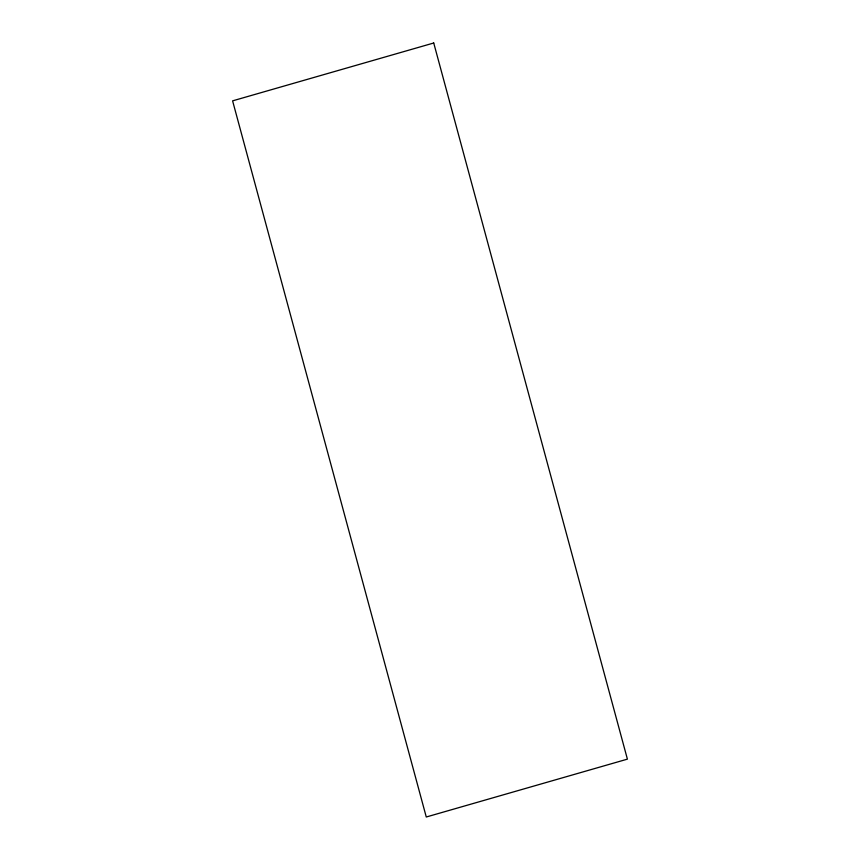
<?xml version="1.0" encoding="UTF-8"?>
<svg xmlns="http://www.w3.org/2000/svg" width="860" height="860" viewBox="0 0 860 860"><rect width="100%" height="100%" fill="white"/><g stroke="black" fill="none" stroke-linecap="round" stroke-linejoin="round"><path stroke-width="1.29" d="M433.73 43L232.598 100.856L426.27 817L627.402 759.143L433.73 43"/></g></svg>
